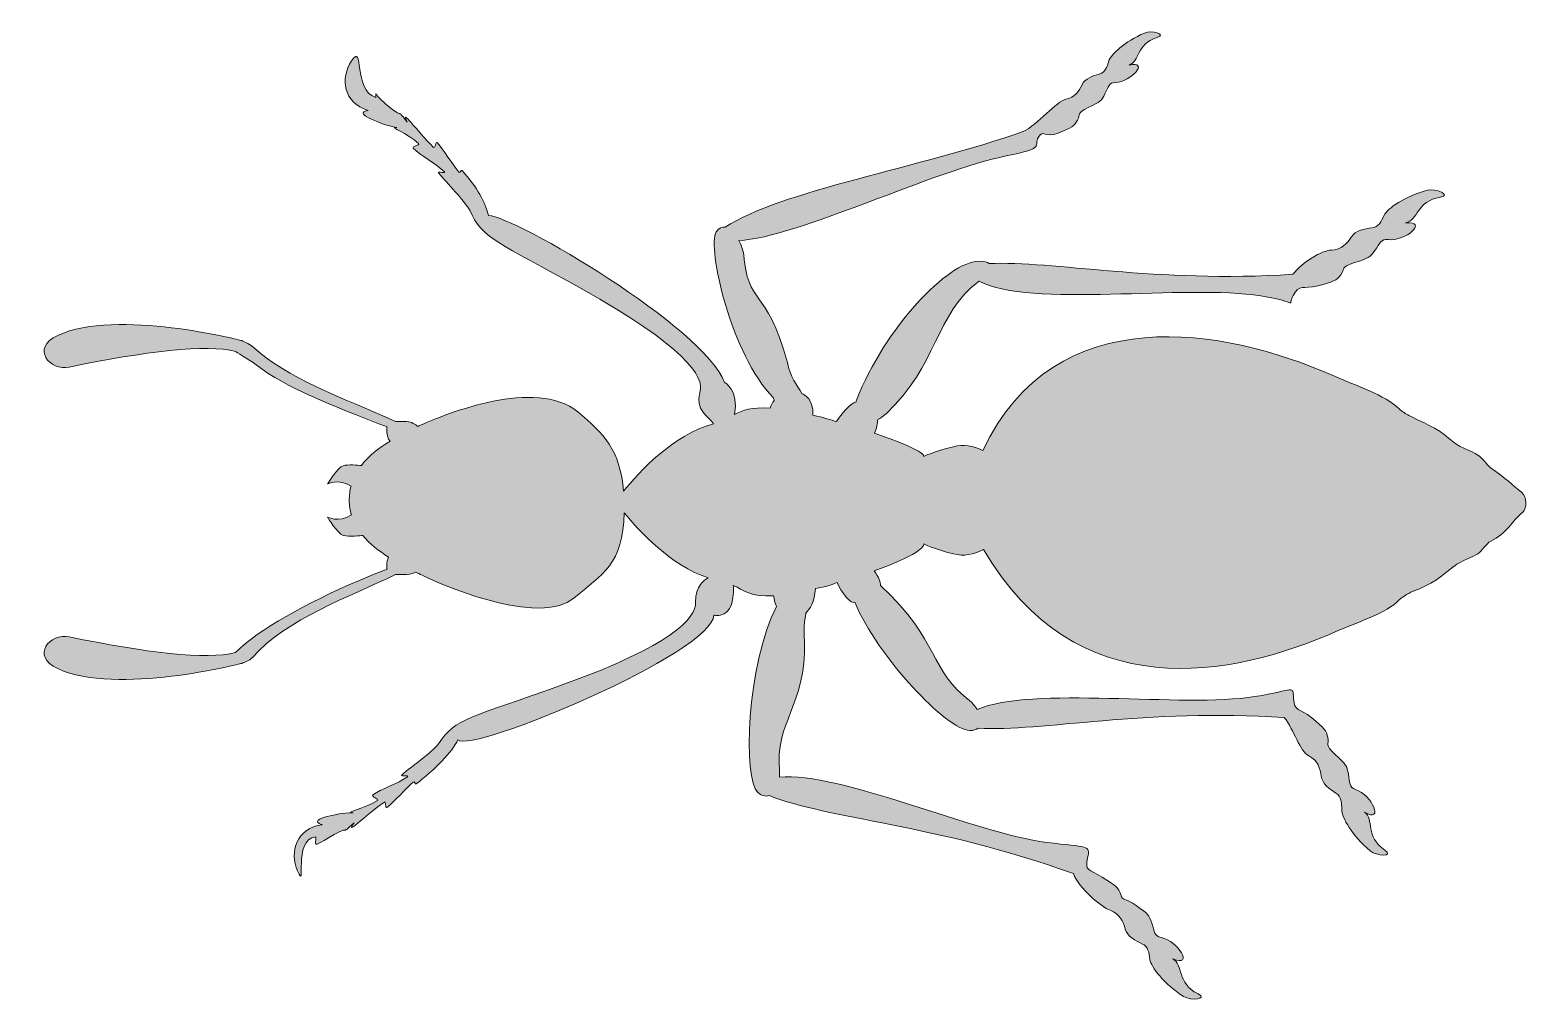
# Model space of a CAD drawing. Header units: inches. Extents: x 113.9 to 165.2, y -324.4 to -291.1.
import ezdxf

# ---------------------------------------------------------------- set-up
doc = ezdxf.new("R2010")
doc.units = ezdxf.units.IN
doc.header["$MEASUREMENT"] = 0
doc.layers.add('Layer 1', color=7, linetype='Continuous')

msp = doc.modelspace()

# ---------------------------------------------------------------- hatches: boundary and pattern name
at = {"layer": 'Layer 1', "true_color": 0xffffff}
h = msp.add_hatch(color=7, dxfattribs=at)
h.dxf.hatch_style = 2
edge = h.paths.add_edge_path()
edge.add_spline(control_points=[(139.471, -310.831), (138.445, -312.827), (138.314, -316.782), (138.824, -317.218), (138.95, -317.323), (139.093, -317.362), (139.218, -317.325), (141.219, -318.126), (144.965, -318.304), (149.654, -320.001), (149.852, -320.499), (150.601, -321.15), (150.919, -321.261), (151.238, -321.368), (151.376, -321.655), (151.432, -321.902), (151.494, -322.146), (151.791, -322.31), (152.007, -322.405), (152.222, -322.505), (152.25, -322.704), (152.281, -322.952), (152.315, -323.202), (152.752, -323.777), (153.436, -324.218), (153.678, -324.374), (154.293, -324.306), (153.931, -324.126), (153.186, -323.755), (153.443, -323.128), (153.062, -322.925), (153.812, -323.232), (153.248, -322.308), (152.661, -322.195), (152.428, -322.148), (152.432, -321.995), (152.345, -321.704), (152.255, -321.411), (152.225, -321.392), (151.808, -321.093), (151.388, -320.792), (151.364, -320.966), (151.28, -320.722), (151.197, -320.482), (151.114, -320.415), (150.645, -320.124), (150.176, -319.831), (150.04, -319.925), (150.14, -319.462), (150.242, -319.001), (150.151, -319.107), (148.743, -318.931), (146.292, -318.626), (141.608, -316.486), (139.569, -316.689), (139.574, -316.62), (139.58, -316.55), (139.577, -316.468), (139.386, -314.831), (140.489, -314.263), (140.434, -312.019), (140.393, -311.673), (140.434, -311.343), (140.474, -311.06), (140.607, -310.939), (140.79, -310.683), (140.802, -310.214), (141.113, -310.198), (141.504, -310.023), (141.552, -310.009), (141.675, -310.329), (142.025, -310.782), (142.157, -310.689), (142.943, -312.57), (145.323, -315.083), (146.101, -315.091), (146.223, -315.091), (146.321, -315.064), (146.39, -315.013), (148.565, -315.128), (152.116, -314.335), (156.889, -314.642), (157.219, -315.066), (157.43, -315.81), (157.729, -315.96), (158.032, -316.111), (158.133, -316.411), (158.157, -316.661), (158.182, -316.913), (158.458, -317.114), (158.658, -317.239), (158.86, -317.364), (158.86, -317.566), (158.86, -317.816), (158.86, -318.068), (159.218, -318.693), (159.839, -319.222), (160.059, -319.407), (160.675, -319.423), (160.34, -319.195), (159.652, -318.732), (159.988, -318.142), (159.637, -317.892), (160.34, -318.292), (159.902, -317.302), (159.336, -317.114), (159.111, -317.038), (159.136, -316.886), (159.087, -316.587), (159.035, -316.284), (159.01, -316.259), (158.633, -315.909), (158.257, -315.56), (158.433, -315.583), (158.383, -315.333), (158.332, -315.081), (158.257, -315.005), (157.832, -314.655), (157.405, -314.304), (157.237, -314.458), (157.205, -313.987), (157.175, -313.519), (157.283, -313.698), (155.882, -313.927), (153.402, -314.323), (148.178, -313.546), (146.355, -314.376), (146.303, -314.294), (146.238, -314.208), (146.156, -314.114), (144.639, -312.972), (145.139, -312.081), (143.041, -310.112), (143.04, -310.111), (143.038, -310.111), (143.037, -310.109), (143.041, -310.005), (142.989, -309.843), (142.815, -309.611), (144.593, -308.989), (144.524, -308.691), (144.524, -308.691), (144.524, -308.691), (144.86, -308.861), (145.537, -309.03), (145.902, -309.122), (146.22, -309.06), (146.57, -308.878), (149.743, -314.302), (155.067, -313.298), (158.735, -311.665), (159.568, -311.298), (160.332, -311.103), (160.846, -310.599), (160.919, -310.527), (161.07, -310.435), (161.159, -310.386), (161.349, -310.277), (161.56, -310.259), (162.111, -309.921), (162.222, -309.851), (162.707, -309.45), (162.811, -309.386), (163.127, -309.195), (163.283, -309.179), (163.532, -309.027), (163.664, -308.945), (163.839, -308.657), (163.956, -308.603), (164.527, -308.331), (164.708, -307.898), (165.07, -307.601), (165.218, -307.458), (165.215, -307.071), (165.042, -306.929), (164.683, -306.632), (164.522, -306.476), (163.956, -306.066), (163.849, -305.987), (163.664, -305.722), (163.532, -305.64), (163.283, -305.486), (163.127, -305.472), (162.811, -305.28), (162.707, -305.216), (162.35, -304.904), (162.239, -304.837), (161.687, -304.495), (161.349, -304.39), (161.159, -304.28), (161.07, -304.23), (160.919, -304.138), (160.846, -304.068), (160.332, -303.564), (159.362, -303.273), (158.53, -302.904), (154.888, -301.282), (149.022, -300.223), (146.543, -305.489), (146.206, -305.318), (145.893, -305.261), (145.537, -305.353), (144.86, -305.519), (144.524, -305.689), (144.524, -305.689), (144.524, -305.689), (144.593, -305.48), (142.826, -304.894), (142.91, -304.734), (142.934, -304.552), (142.94, -304.419), (143.031, -304.378), (143.128, -304.318), (143.233, -304.22), (145.012, -302.546), (144.902, -300.815), (146.419, -299.669), (148.112, -300.602), (153.54, -299.769), (156.079, -300.179), (157.481, -300.404), (156.963, -300.579), (157.192, -300.165), (157.42, -299.753), (157.505, -299.966), (158.039, -299.831), (158.576, -299.695), (158.675, -299.657), (158.828, -299.451), (158.98, -299.245), (158.81, -299.195), (159.303, -299.036), (159.791, -298.879), (159.824, -298.866), (159.999, -298.616), (160.173, -298.365), (160.213, -298.22), (160.451, -298.247), (161.042, -298.318), (161.86, -297.609), (161.053, -297.671), (161.479, -297.595), (161.425, -296.918), (162.246, -296.79), (162.645, -296.728), (162.082, -296.478), (161.802, -296.554), (161.015, -296.767), (160.424, -297.181), (160.318, -297.408), (160.212, -297.636), (160.125, -297.816), (159.89, -297.845), (159.655, -297.874), (159.318, -297.937), (159.19, -298.154), (159.06, -298.37), (158.844, -298.599), (158.505, -298.607), (158.168, -298.616), (157.512, -299.017), (157.184, -299.439), (152.465, -299.743), (148.943, -298.972), (146.762, -299.069), (146.717, -299.005), (146.588, -298.991), (146.396, -298.991), (145.369, -298.999), (143.184, -301.268), (142.214, -303.755), (142.208, -303.773), (142.202, -303.796), (142.198, -303.818), (142.002, -303.87), (141.688, -304.224), (141.53, -304.491), (141.36, -304.445), (141.082, -304.349), (140.715, -304.273), (140.755, -303.734), (140.438, -303.564), (140.34, -303.529), (140.186, -303.277), (139.934, -302.939), (139.843, -302.466), (139.101, -299.777), (138.486, -300.583), (138.337, -298.692), (138.293, -298.53), (138.237, -298.396), (138.176, -298.279), (140.184, -298.184), (144.878, -295.864), (147.352, -295.377), (148.745, -295.101), (148.269, -295.024), (148.453, -294.735), (148.637, -294.445), (148.67, -294.781), (149.135, -294.59), (149.598, -294.399), (149.684, -294.354), (149.794, -294.149), (149.905, -293.944), (149.745, -293.92), (150.166, -293.715), (150.586, -293.509), (150.614, -293.495), (150.738, -293.246), (150.862, -292.998), (150.88, -292.861), (151.097, -292.856), (151.637, -292.841), (152.283, -292.098), (151.565, -292.259), (151.937, -292.136), (151.802, -291.534), (152.523, -291.315), (152.875, -291.205), (152.336, -291.053), (152.094, -291.159), (151.415, -291.451), (150.935, -291.901), (150.868, -292.119), (150.803, -292.338), (150.75, -292.51), (150.542, -292.566), (150.334, -292.623), (150.04, -292.722), (149.951, -292.933), (149.862, -293.145), (149.696, -293.38), (149.394, -293.431), (149.093, -293.482), (148.413, -294.325), (147.935, -294.536), (144.48, -295.762), (139.521, -296.597), (137.712, -297.825), (137.594, -297.805), (137.484, -297.851), (137.402, -297.981), (137.074, -298.502), (137.922, -302.218), (139.359, -303.669), (139.366, -303.7), (139.378, -303.734), (139.389, -303.765), (139.324, -303.849), (139.28, -303.939), (139.254, -304.029), (138.581, -304.001), (138.342, -304.093), (138.03, -304.253), (138.189, -303.394), (137.69, -303.15), (137.69, -303.15), (136.974, -301.258), (130.519, -297.46), (129.585, -297.418), (129.483, -296.999), (129.207, -296.445), (128.685, -295.881), (128.641, -295.833), (128.622, -295.984), (128.573, -295.931), (128.407, -295.746), (127.992, -295.081), (127.828, -294.917), (127.772, -294.863), (127.762, -295.144), (127.708, -295.091), (127.116, -294.496), (126.542, -293.688), (126.801, -294.219), (126.347, -293.632), (126.801, -294.219), (126.071, -293.598), (125.855, -293.419), (125.763, -293.303), (125.724, -293.239), (125.731, -293.271), (125.734, -293.313), (125.719, -293.368), (124.933, -293.132), (125.334, -291.447), (124.892, -292.113), (124.495, -292.715), (124.608, -293.564), (125.466, -293.815), (125.466, -293.815), (125.033, -293.862), (125.501, -294.084), (125.68, -294.169), (126.133, -294.363), (126.44, -294.398), (126.129, -294.379), (126.812, -294.584), (127.192, -294.95), (127.249, -295.006), (126.95, -295.052), (127.006, -295.112), (127.241, -295.358), (127.785, -295.629), (128.076, -295.926), (128.14, -295.992), (127.819, -295.887), (127.873, -295.954), (128.189, -296.342), (128.727, -296.87), (128.944, -297.239), (129.373, -298.224), (129.885, -298.309), (132.791, -299.937), (136.285, -301.894), (137.021, -302.954), (136.842, -303.489), (136.645, -304.081), (137.162, -304.331), (137.313, -304.573), (135.947, -304.915), (134.741, -306.237), (134.223, -306.88), (134.105, -305.458), (133.549, -304.907), (132.651, -304.161), (131.209, -302.97), (128.125, -304.234), (127.312, -304.589), (127.263, -304.612), (127.213, -304.636), (127.161, -304.659), (127.092, -304.597), (126.95, -304.491), (126.779, -304.491), (126.534, -304.491), (126.395, -304.489), (126.395, -304.489), (124.542, -303.648), (122.677, -303.013), (121.491, -301.91), (121.402, -301.827), (121.111, -301.708), (121.111, -301.708), (121.111, -301.708), (116.82, -300.601), (114.813, -301.534), (113.858, -301.978), (114.551, -302.761), (115.209, -302.622), (117.787, -302.089), (119.931, -301.816), (120.908, -302.089), (120.908, -302.089), (121.358, -302.347), (121.618, -302.546), (122.677, -303.351), (124.118, -303.902), (126.108, -304.673), (126.108, -304.673), (126.061, -304.995), (126.211, -305.161), (125.831, -305.392), (125.483, -305.665), (125.228, -305.999), (125.1, -305.987), (124.772, -305.958), (124.609, -306.005), (124.408, -306.062), (124.07, -306.632), (124.07, -306.632), (124.07, -306.632), (124.436, -306.433), (124.875, -306.702), (124.833, -306.861), (124.811, -307.025), (124.811, -307.202), (124.811, -307.376), (124.838, -307.538), (124.884, -307.695), (124.441, -307.974), (124.07, -307.771), (124.07, -307.771), (124.07, -307.771), (124.408, -308.341), (124.609, -308.398), (124.8, -308.452), (125.226, -308.405), (125.273, -308.4), (125.513, -308.685), (125.824, -308.931), (126.16, -309.142), (126.074, -309.314), (126.108, -309.554), (126.108, -309.554), (124.372, -310.218), (122.509, -311.15), (121.449, -311.954), (121.187, -312.154), (120.908, -312.411), (120.908, -312.411), (119.931, -312.687), (117.787, -312.411), (115.209, -311.878), (114.551, -311.741), (113.858, -312.523), (114.813, -312.968), (116.82, -313.902), (121.111, -312.792), (121.111, -312.792), (121.111, -312.792), (121.411, -312.683), (121.491, -312.591), (122.672, -311.232), (124.839, -310.513), (126.395, -309.739), (126.395, -309.739), (126.534, -309.737), (126.779, -309.737), (126.935, -309.737), (127.034, -309.689), (127.091, -309.654), (127.166, -309.691), (127.24, -309.728), (127.312, -309.763), (128.492, -310.329), (131.425, -311.454), (132.512, -310.552), (133.502, -309.73), (134.208, -309.386), (134.242, -307.618), (134.749, -308.241), (135.856, -309.446), (137.125, -309.851), (136.995, -309.915), (136.685, -310.128), (136.694, -310.689), (136.701, -311.253), (135.881, -312.169), (132.114, -313.527), (128.977, -314.655), (128.459, -314.655), (127.875, -315.552), (127.601, -315.882), (126.989, -316.284), (126.616, -316.616), (126.55, -316.671), (126.886, -316.622), (126.81, -316.675), (126.474, -316.921), (125.893, -317.099), (125.623, -317.302), (125.556, -317.355), (125.841, -317.448), (125.777, -317.493), (125.343, -317.792), (124.636, -317.884), (124.945, -317.915), (124.636, -317.898), (124.159, -318.015), (123.966, -318.07), (123.469, -318.212), (123.887, -318.327), (123.887, -318.327), (123, -318.435), (122.749, -319.255), (123.042, -319.911), (123.368, -320.644), (122.849, -318.839), (123.661, -318.736), (123.683, -319.023), (123.5, -319.136), (124.155, -318.745), (124.978, -318.255), (124.433, -318.759), (124.978, -318.255), (124.636, -318.736), (125.334, -318.032), (126.016, -317.546), (126.077, -317.501), (126.042, -317.779), (126.104, -317.736), (126.293, -317.601), (126.812, -317.013), (127.008, -316.859), (127.065, -316.814), (127.057, -316.966), (127.11, -316.925), (127.717, -316.458), (128.365, -315.81), (128.536, -315.413), (129, -315.892), (137.293, -312.429), (137.319, -311.128), (137.319, -311.128), (138.046, -311.345), (137.989, -310.132), (137.989, -310.132), (137.987, -310.118), (137.987, -310.111), (138.337, -310.286), (138.579, -310.513), (139.372, -310.466), (139.384, -310.568), (139.414, -310.73), (139.471, -310.831)], knot_values=[0, 0, 0, 0, 1, 1, 1, 2, 2, 2, 3, 3, 3, 4, 4, 4, 5, 5, 5, 6, 6, 6, 7, 7, 7, 8, 8, 8, 9, 9, 9, 10, 10, 10, 11, 11, 11, 12, 12, 12, 13, 13, 13, 14, 14, 14, 15, 15, 15, 16, 16, 16, 17, 17, 17, 18, 18, 18, 19, 19, 19, 20, 20, 20, 21, 21, 21, 22, 22, 22, 23, 23, 23, 24, 24, 24, 25, 25, 25, 26, 26, 26, 27, 27, 27, 28, 28, 28, 29, 29, 29, 30, 30, 30, 31, 31, 31, 32, 32, 32, 33, 33, 33, 34, 34, 34, 35, 35, 35, 36, 36, 36, 37, 37, 37, 38, 38, 38, 39, 39, 39, 40, 40, 40, 41, 41, 41, 42, 42, 42, 43, 43, 43, 44, 44, 44, 45, 45, 45, 46, 46, 46, 47, 47, 47, 48, 48, 48, 49, 49, 49, 50, 50, 50, 51, 51, 51, 52, 52, 52, 53, 53, 53, 54, 54, 54, 55, 55, 55, 56, 56, 56, 57, 57, 57, 58, 58, 58, 59, 59, 59, 60, 60, 60, 61, 61, 61, 62, 62, 62, 63, 63, 63, 64, 64, 64, 65, 65, 65, 66, 66, 66, 67, 67, 67, 68, 68, 68, 69, 69, 69, 70, 70, 70, 71, 71, 71, 72, 72, 72, 73, 73, 73, 74, 74, 74, 75, 75, 75, 76, 76, 76, 77, 77, 77, 78, 78, 78, 79, 79, 79, 80, 80, 80, 81, 81, 81, 82, 82, 82, 83, 83, 83, 84, 84, 84, 85, 85, 85, 86, 86, 86, 87, 87, 87, 88, 88, 88, 89, 89, 89, 90, 90, 90, 91, 91, 91, 92, 92, 92, 93, 93, 93, 94, 94, 94, 95, 95, 95, 96, 96, 96, 97, 97, 97, 98, 98, 98, 99, 99, 99, 100, 100, 100, 101, 101, 101, 102, 102, 102, 103, 103, 103, 104, 104, 104, 105, 105, 105, 106, 106, 106, 107, 107, 107, 108, 108, 108, 109, 109, 109, 110, 110, 110, 111, 111, 111, 112, 112, 112, 113, 113, 113, 114, 114, 114, 115, 115, 115, 116, 116, 116, 117, 117, 117, 118, 118, 118, 119, 119, 119, 120, 120, 120, 121, 121, 121, 122, 122, 122, 123, 123, 123, 124, 124, 124, 125, 125, 125, 126, 126, 126, 127, 127, 127, 128, 128, 128, 129, 129, 129, 130, 130, 130, 131, 131, 131, 132, 132, 132, 133, 133, 133, 134, 134, 134, 135, 135, 135, 136, 136, 136, 137, 137, 137, 138, 138, 138, 139, 139, 139, 140, 140, 140, 141, 141, 141, 142, 142, 142, 143, 143, 143, 144, 144, 144, 145, 145, 145, 146, 146, 146, 147, 147, 147, 148, 148, 148, 149, 149, 149, 150, 150, 150, 151, 151, 151, 152, 152, 152, 153, 153, 153, 154, 154, 154, 155, 155, 155, 156, 156, 156, 157, 157, 157, 158, 158, 158, 159, 159, 159, 160, 160, 160, 161, 161, 161, 162, 162, 162, 163, 163, 163, 164, 164, 164, 165, 165, 165, 166, 166, 166, 167, 167, 167, 168, 168, 168, 169, 169, 169, 170, 170, 170, 171, 171, 171, 172, 172, 172, 173, 173, 173, 174, 174, 174, 175, 175, 175, 176, 176, 176, 177, 177, 177, 178, 178, 178, 179, 179, 179, 180, 180, 180, 181, 181, 181, 182, 182, 182, 183, 183, 183, 184, 184, 184, 185, 185, 185, 186, 186, 186, 187, 187, 187, 188, 188, 188, 189, 189, 189, 190, 190, 190, 191, 191, 191, 192, 192, 192, 193, 193, 193, 194, 194, 194, 195, 195, 195, 196, 196, 196, 197, 197, 197, 198, 198, 198, 199, 199, 199, 200, 200, 200, 201, 201, 201, 202, 202, 202, 202], degree=3, periodic=1)

# ---------------------------------------------------------------- linework, layer by layer
at = {"layer": 'Layer 1', "lineweight": 0}
msp.add_open_spline([(139.471, -310.831), (138.445, -312.827), (138.314, -316.782), (138.824, -317.218), (138.95, -317.323), (139.093, -317.362), (139.218, -317.325), (141.219, -318.126), (144.965, -318.304), (149.654, -320.001), (149.852, -320.499), (150.601, -321.15), (150.919, -321.261), (151.238, -321.368), (151.376, -321.655), (151.432, -321.902), (151.494, -322.146), (151.791, -322.31), (152.007, -322.405), (152.222, -322.505), (152.25, -322.704), (152.281, -322.952), (152.315, -323.202), (152.752, -323.777), (153.436, -324.218), (153.678, -324.374), (154.293, -324.306), (153.931, -324.126), (153.186, -323.755), (153.443, -323.128), (153.062, -322.925), (153.812, -323.232), (153.248, -322.308), (152.661, -322.195), (152.428, -322.148), (152.432, -321.995), (152.345, -321.704), (152.255, -321.411), (152.225, -321.392), (151.808, -321.093), (151.388, -320.792), (151.364, -320.966), (151.28, -320.722), (151.197, -320.482), (151.114, -320.415), (150.645, -320.124), (150.176, -319.831), (150.04, -319.925), (150.14, -319.462), (150.242, -319.001), (150.151, -319.107), (148.743, -318.931), (146.292, -318.626), (141.608, -316.486), (139.569, -316.689), (139.574, -316.62), (139.58, -316.55), (139.577, -316.468), (139.386, -314.831), (140.489, -314.263), (140.434, -312.019), (140.393, -311.673), (140.434, -311.343), (140.474, -311.06), (140.607, -310.939), (140.79, -310.683), (140.802, -310.214), (141.113, -310.198), (141.504, -310.023), (141.552, -310.009), (141.675, -310.329), (142.025, -310.782), (142.157, -310.689), (142.943, -312.57), (145.323, -315.083), (146.101, -315.091), (146.223, -315.091), (146.321, -315.064), (146.39, -315.013), (148.565, -315.128), (152.116, -314.335), (156.889, -314.642), (157.219, -315.066), (157.43, -315.81), (157.729, -315.96), (158.032, -316.111), (158.133, -316.411), (158.157, -316.661), (158.182, -316.913), (158.458, -317.114), (158.658, -317.239), (158.86, -317.364), (158.86, -317.566), (158.86, -317.816), (158.86, -318.068), (159.218, -318.693), (159.839, -319.222), (160.059, -319.407), (160.675, -319.423), (160.34, -319.195), (159.652, -318.732), (159.988, -318.142), (159.637, -317.892), (160.34, -318.292), (159.902, -317.302), (159.336, -317.114), (159.111, -317.038), (159.136, -316.886), (159.087, -316.587), (159.035, -316.284), (159.01, -316.259), (158.633, -315.909), (158.257, -315.56), (158.433, -315.583), (158.383, -315.333), (158.332, -315.081), (158.257, -315.005), (157.832, -314.655), (157.405, -314.304), (157.237, -314.458), (157.205, -313.987), (157.175, -313.519), (157.283, -313.698), (155.882, -313.927), (153.402, -314.323), (148.178, -313.546), (146.355, -314.376), (146.303, -314.294), (146.238, -314.208), (146.156, -314.114), (144.639, -312.972), (145.139, -312.081), (143.041, -310.112), (143.04, -310.111), (143.038, -310.111), (143.037, -310.109), (143.041, -310.005), (142.989, -309.843), (142.815, -309.611), (144.593, -308.989), (144.524, -308.691), (144.524, -308.691), (144.524, -308.691), (144.86, -308.861), (145.537, -309.03), (145.902, -309.122), (146.22, -309.06), (146.57, -308.878), (149.743, -314.302), (155.067, -313.298), (158.735, -311.665), (159.568, -311.298), (160.332, -311.103), (160.846, -310.599), (160.919, -310.527), (161.07, -310.435), (161.159, -310.386), (161.349, -310.277), (161.56, -310.259), (162.111, -309.921), (162.222, -309.851), (162.707, -309.45), (162.811, -309.386), (163.127, -309.195), (163.283, -309.179), (163.532, -309.027), (163.664, -308.945), (163.839, -308.657), (163.956, -308.603), (164.527, -308.331), (164.708, -307.898), (165.07, -307.601), (165.218, -307.458), (165.215, -307.071), (165.042, -306.929), (164.683, -306.632), (164.522, -306.476), (163.956, -306.066), (163.849, -305.987), (163.664, -305.722), (163.532, -305.64), (163.283, -305.486), (163.127, -305.472), (162.811, -305.28), (162.707, -305.216), (162.35, -304.904), (162.239, -304.837), (161.687, -304.495), (161.349, -304.39), (161.159, -304.28), (161.07, -304.23), (160.919, -304.138), (160.846, -304.068), (160.332, -303.564), (159.362, -303.273), (158.53, -302.904), (154.888, -301.282), (149.022, -300.223), (146.543, -305.489), (146.206, -305.318), (145.893, -305.261), (145.537, -305.353), (144.86, -305.519), (144.524, -305.689), (144.524, -305.689), (144.524, -305.689), (144.593, -305.48), (142.826, -304.894), (142.91, -304.734), (142.934, -304.552), (142.94, -304.419), (143.031, -304.378), (143.128, -304.318), (143.233, -304.22), (145.012, -302.546), (144.902, -300.815), (146.419, -299.669), (148.112, -300.602), (153.54, -299.769), (156.079, -300.179), (157.481, -300.404), (156.963, -300.579), (157.192, -300.165), (157.42, -299.753), (157.505, -299.966), (158.039, -299.831), (158.576, -299.695), (158.675, -299.657), (158.828, -299.451), (158.98, -299.245), (158.81, -299.195), (159.303, -299.036), (159.791, -298.879), (159.824, -298.866), (159.999, -298.616), (160.173, -298.365), (160.213, -298.22), (160.451, -298.247), (161.042, -298.318), (161.86, -297.609), (161.053, -297.671), (161.479, -297.595), (161.425, -296.918), (162.246, -296.79), (162.645, -296.728), (162.082, -296.478), (161.802, -296.554), (161.015, -296.767), (160.424, -297.181), (160.318, -297.408), (160.212, -297.636), (160.125, -297.816), (159.89, -297.845), (159.655, -297.874), (159.318, -297.937), (159.19, -298.154), (159.06, -298.37), (158.844, -298.599), (158.505, -298.607), (158.168, -298.616), (157.512, -299.017), (157.184, -299.439), (152.465, -299.743), (148.943, -298.972), (146.762, -299.069), (146.717, -299.005), (146.588, -298.991), (146.396, -298.991), (145.369, -298.999), (143.184, -301.268), (142.214, -303.755), (142.208, -303.773), (142.202, -303.796), (142.198, -303.818), (142.002, -303.87), (141.688, -304.224), (141.53, -304.491), (141.36, -304.445), (141.082, -304.349), (140.715, -304.273), (140.755, -303.734), (140.438, -303.564), (140.34, -303.529), (140.186, -303.277), (139.934, -302.939), (139.843, -302.466), (139.101, -299.777), (138.486, -300.583), (138.337, -298.692), (138.293, -298.53), (138.237, -298.396), (138.176, -298.279), (140.184, -298.184), (144.878, -295.864), (147.352, -295.377), (148.745, -295.101), (148.269, -295.024), (148.453, -294.735), (148.637, -294.445), (148.67, -294.781), (149.135, -294.59), (149.598, -294.399), (149.684, -294.354), (149.794, -294.149), (149.905, -293.944), (149.745, -293.92), (150.166, -293.715), (150.586, -293.509), (150.614, -293.495), (150.738, -293.246), (150.862, -292.998), (150.88, -292.861), (151.097, -292.856), (151.637, -292.841), (152.283, -292.098), (151.565, -292.259), (151.937, -292.136), (151.802, -291.534), (152.523, -291.315), (152.875, -291.205), (152.336, -291.053), (152.094, -291.159), (151.415, -291.451), (150.935, -291.901), (150.868, -292.119), (150.803, -292.338), (150.75, -292.51), (150.542, -292.566), (150.334, -292.623), (150.04, -292.722), (149.951, -292.933), (149.862, -293.145), (149.696, -293.38), (149.394, -293.431), (149.093, -293.482), (148.413, -294.325), (147.935, -294.536), (144.48, -295.762), (139.521, -296.597), (137.712, -297.825), (137.594, -297.805), (137.484, -297.851), (137.402, -297.981), (137.074, -298.502), (137.922, -302.218), (139.359, -303.669), (139.366, -303.7), (139.378, -303.734), (139.389, -303.765), (139.324, -303.849), (139.28, -303.939), (139.254, -304.029), (138.581, -304.001), (138.342, -304.093), (138.03, -304.253), (138.189, -303.394), (137.69, -303.15), (137.69, -303.15), (136.974, -301.258), (130.519, -297.46), (129.585, -297.418), (129.483, -296.999), (129.207, -296.445), (128.685, -295.881), (128.641, -295.833), (128.622, -295.984), (128.573, -295.931), (128.407, -295.746), (127.992, -295.081), (127.828, -294.917), (127.772, -294.863), (127.762, -295.144), (127.708, -295.091), (127.116, -294.496), (126.542, -293.688), (126.801, -294.219), (126.347, -293.632), (126.801, -294.219), (126.071, -293.598), (125.855, -293.419), (125.763, -293.303), (125.724, -293.239), (125.731, -293.271), (125.734, -293.313), (125.719, -293.368), (124.933, -293.132), (125.334, -291.447), (124.892, -292.113), (124.495, -292.715), (124.608, -293.564), (125.466, -293.815), (125.466, -293.815), (125.033, -293.862), (125.501, -294.084), (125.68, -294.169), (126.133, -294.363), (126.44, -294.398), (126.129, -294.379), (126.812, -294.584), (127.192, -294.95), (127.249, -295.006), (126.95, -295.052), (127.006, -295.112), (127.241, -295.358), (127.785, -295.629), (128.076, -295.926), (128.14, -295.992), (127.819, -295.887), (127.873, -295.954), (128.189, -296.342), (128.727, -296.87), (128.944, -297.239), (129.373, -298.224), (129.885, -298.309), (132.791, -299.937), (136.285, -301.894), (137.021, -302.954), (136.842, -303.489), (136.645, -304.081), (137.162, -304.331), (137.313, -304.573), (135.947, -304.915), (134.741, -306.237), (134.223, -306.88), (134.105, -305.458), (133.549, -304.907), (132.651, -304.161), (131.209, -302.97), (128.125, -304.234), (127.312, -304.589), (127.263, -304.612), (127.213, -304.636), (127.161, -304.659), (127.092, -304.597), (126.95, -304.491), (126.779, -304.491), (126.534, -304.491), (126.395, -304.489), (126.395, -304.489), (124.542, -303.648), (122.677, -303.013), (121.491, -301.91), (121.402, -301.827), (121.111, -301.708), (121.111, -301.708), (121.111, -301.708), (116.82, -300.601), (114.813, -301.534), (113.858, -301.978), (114.551, -302.761), (115.209, -302.622), (117.787, -302.089), (119.931, -301.816), (120.908, -302.089), (120.908, -302.089), (121.358, -302.347), (121.618, -302.546), (122.677, -303.351), (124.118, -303.902), (126.108, -304.673), (126.108, -304.673), (126.061, -304.995), (126.211, -305.161), (125.831, -305.392), (125.483, -305.665), (125.228, -305.999), (125.1, -305.987), (124.772, -305.958), (124.609, -306.005), (124.408, -306.062), (124.07, -306.632), (124.07, -306.632), (124.07, -306.632), (124.436, -306.433), (124.875, -306.702), (124.833, -306.861), (124.811, -307.025), (124.811, -307.202), (124.811, -307.376), (124.838, -307.538), (124.884, -307.695), (124.441, -307.974), (124.07, -307.771), (124.07, -307.771), (124.07, -307.771), (124.408, -308.341), (124.609, -308.398), (124.8, -308.452), (125.226, -308.405), (125.273, -308.4), (125.513, -308.685), (125.824, -308.931), (126.16, -309.142), (126.074, -309.314), (126.108, -309.554), (126.108, -309.554), (124.372, -310.218), (122.509, -311.15), (121.449, -311.954), (121.187, -312.154), (120.908, -312.411), (120.908, -312.411), (119.931, -312.687), (117.787, -312.411), (115.209, -311.878), (114.551, -311.741), (113.858, -312.523), (114.813, -312.968), (116.82, -313.902), (121.111, -312.792), (121.111, -312.792), (121.111, -312.792), (121.411, -312.683), (121.491, -312.591), (122.672, -311.232), (124.839, -310.513), (126.395, -309.739), (126.395, -309.739), (126.534, -309.737), (126.779, -309.737), (126.935, -309.737), (127.034, -309.689), (127.091, -309.654), (127.166, -309.691), (127.24, -309.728), (127.312, -309.763), (128.492, -310.329), (131.425, -311.454), (132.512, -310.552), (133.502, -309.73), (134.208, -309.386), (134.242, -307.618), (134.749, -308.241), (135.856, -309.446), (137.125, -309.851), (136.995, -309.915), (136.685, -310.128), (136.694, -310.689), (136.701, -311.253), (135.881, -312.169), (132.114, -313.527), (128.977, -314.655), (128.459, -314.655), (127.875, -315.552), (127.601, -315.882), (126.989, -316.284), (126.616, -316.616), (126.55, -316.671), (126.886, -316.622), (126.81, -316.675), (126.474, -316.921), (125.893, -317.099), (125.623, -317.302), (125.556, -317.355), (125.841, -317.448), (125.777, -317.493), (125.343, -317.792), (124.636, -317.884), (124.945, -317.915), (124.636, -317.898), (124.159, -318.015), (123.966, -318.07), (123.469, -318.212), (123.887, -318.327), (123.887, -318.327), (123, -318.435), (122.749, -319.255), (123.042, -319.911), (123.368, -320.644), (122.849, -318.839), (123.661, -318.736), (123.683, -319.023), (123.5, -319.136), (124.155, -318.745), (124.978, -318.255), (124.433, -318.759), (124.978, -318.255), (124.636, -318.736), (125.334, -318.032), (126.016, -317.546), (126.077, -317.501), (126.042, -317.779), (126.104, -317.736), (126.293, -317.601), (126.812, -317.013), (127.008, -316.859), (127.065, -316.814), (127.057, -316.966), (127.11, -316.925), (127.717, -316.458), (128.365, -315.81), (128.536, -315.413), (129, -315.892), (137.293, -312.429), (137.319, -311.128), (137.319, -311.128), (138.046, -311.345), (137.989, -310.132), (137.989, -310.132), (137.987, -310.118), (137.987, -310.111), (138.337, -310.286), (138.579, -310.513), (139.372, -310.466), (139.384, -310.568), (139.414, -310.73), (139.471, -310.831)], degree=3, knots=[0, 0, 0, 0, 1, 1, 1, 2, 2, 2, 3, 3, 3, 4, 4, 4, 5, 5, 5, 6, 6, 6, 7, 7, 7, 8, 8, 8, 9, 9, 9, 10, 10, 10, 11, 11, 11, 12, 12, 12, 13, 13, 13, 14, 14, 14, 15, 15, 15, 16, 16, 16, 17, 17, 17, 18, 18, 18, 19, 19, 19, 20, 20, 20, 21, 21, 21, 22, 22, 22, 23, 23, 23, 24, 24, 24, 25, 25, 25, 26, 26, 26, 27, 27, 27, 28, 28, 28, 29, 29, 29, 30, 30, 30, 31, 31, 31, 32, 32, 32, 33, 33, 33, 34, 34, 34, 35, 35, 35, 36, 36, 36, 37, 37, 37, 38, 38, 38, 39, 39, 39, 40, 40, 40, 41, 41, 41, 42, 42, 42, 43, 43, 43, 44, 44, 44, 45, 45, 45, 46, 46, 46, 47, 47, 47, 48, 48, 48, 49, 49, 49, 50, 50, 50, 51, 51, 51, 52, 52, 52, 53, 53, 53, 54, 54, 54, 55, 55, 55, 56, 56, 56, 57, 57, 57, 58, 58, 58, 59, 59, 59, 60, 60, 60, 61, 61, 61, 62, 62, 62, 63, 63, 63, 64, 64, 64, 65, 65, 65, 66, 66, 66, 67, 67, 67, 68, 68, 68, 69, 69, 69, 70, 70, 70, 71, 71, 71, 72, 72, 72, 73, 73, 73, 74, 74, 74, 75, 75, 75, 76, 76, 76, 77, 77, 77, 78, 78, 78, 79, 79, 79, 80, 80, 80, 81, 81, 81, 82, 82, 82, 83, 83, 83, 84, 84, 84, 85, 85, 85, 86, 86, 86, 87, 87, 87, 88, 88, 88, 89, 89, 89, 90, 90, 90, 91, 91, 91, 92, 92, 92, 93, 93, 93, 94, 94, 94, 95, 95, 95, 96, 96, 96, 97, 97, 97, 98, 98, 98, 99, 99, 99, 100, 100, 100, 101, 101, 101, 102, 102, 102, 103, 103, 103, 104, 104, 104, 105, 105, 105, 106, 106, 106, 107, 107, 107, 108, 108, 108, 109, 109, 109, 110, 110, 110, 111, 111, 111, 112, 112, 112, 113, 113, 113, 114, 114, 114, 115, 115, 115, 116, 116, 116, 117, 117, 117, 118, 118, 118, 119, 119, 119, 120, 120, 120, 121, 121, 121, 122, 122, 122, 123, 123, 123, 124, 124, 124, 125, 125, 125, 126, 126, 126, 127, 127, 127, 128, 128, 128, 129, 129, 129, 130, 130, 130, 131, 131, 131, 132, 132, 132, 133, 133, 133, 134, 134, 134, 135, 135, 135, 136, 136, 136, 137, 137, 137, 138, 138, 138, 139, 139, 139, 140, 140, 140, 141, 141, 141, 142, 142, 142, 143, 143, 143, 144, 144, 144, 145, 145, 145, 146, 146, 146, 147, 147, 147, 148, 148, 148, 149, 149, 149, 150, 150, 150, 151, 151, 151, 152, 152, 152, 153, 153, 153, 154, 154, 154, 155, 155, 155, 156, 156, 156, 157, 157, 157, 158, 158, 158, 159, 159, 159, 160, 160, 160, 161, 161, 161, 162, 162, 162, 163, 163, 163, 164, 164, 164, 165, 165, 165, 166, 166, 166, 167, 167, 167, 168, 168, 168, 169, 169, 169, 170, 170, 170, 171, 171, 171, 172, 172, 172, 173, 173, 173, 174, 174, 174, 175, 175, 175, 176, 176, 176, 177, 177, 177, 178, 178, 178, 179, 179, 179, 180, 180, 180, 181, 181, 181, 182, 182, 182, 183, 183, 183, 184, 184, 184, 185, 185, 185, 186, 186, 186, 187, 187, 187, 188, 188, 188, 189, 189, 189, 190, 190, 190, 191, 191, 191, 192, 192, 192, 193, 193, 193, 194, 194, 194, 195, 195, 195, 196, 196, 196, 197, 197, 197, 198, 198, 198, 199, 199, 199, 200, 200, 200, 201, 201, 201, 202, 202, 202, 202], dxfattribs=at)

doc.saveas('drawing.dxf')
